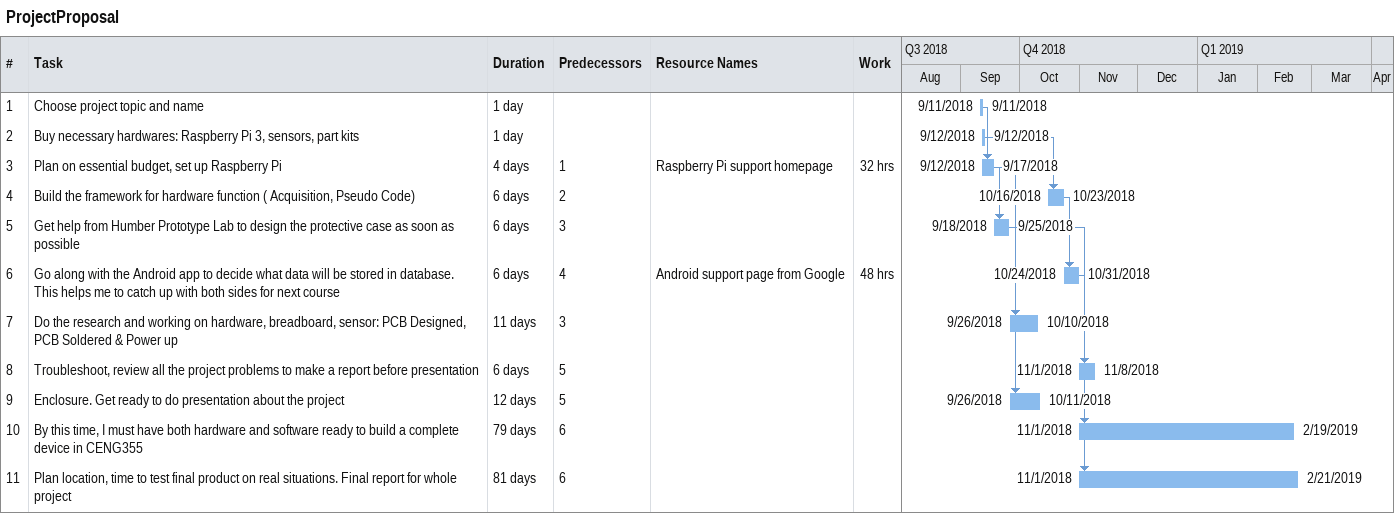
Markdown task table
ProjectProposal

| ID | Task | Duration | Start | Finish | Predecessors | Resources | Work (h) |
|---|---|---|---|---|---|---|---|
| 1 | Choose project topic and name | 1d | 2018-09-11 | 2018-09-11 |  |  |  |
| 2 | Buy necessary hardwares: Raspberry Pi 3, sensors, part kits | 1d | 2018-09-12 | 2018-09-12 |  |  |  |
| 3 | Plan on essential budget, set up Raspberry Pi | 4d | 2018-09-12 | 2018-09-17 | 1 | Raspberry Pi support homepage | 32 |
| 4 | Build the framework for hardware function ( Acquisition, Pseudo Code) | 6d | 2018-10-16 | 2018-10-23 | 2 |  |  |
| 5 | Get help from Humber Prototype Lab to design the protective case as soon as possible | 6d | 2018-09-18 | 2018-09-25 | 3 |  |  |
| 6 | Go along with the Android app to decide what data will be stored in database. This helps me to catch up with both sides for next course | 6d | 2018-10-24 | 2018-10-31 | 4 | Android support page from Google | 48 |
| 7 | Do the research and working on hardware, breadboard, sensor: PCB Designed, PCB Soldered & Power up | 11d | 2018-09-26 | 2018-10-10 | 3 |  |  |
| 8 | Troubleshoot, review all the project problems to make a report before presentation | 6d | 2018-11-01 | 2018-11-08 | 5 |  |  |
| 9 | Enclosure. Get ready to do presentation about the project | 12d | 2018-09-26 | 2018-10-11 | 5 |  |  |
| 10 | By this time, I must have both hardware and software ready to build a complete device in CENG355 | 79d | 2018-11-01 | 2019-02-19 | 6 |  |  |
| 11 | Plan location, time to test final product on real situations. Final report for whole project | 81d | 2018-11-01 | 2019-02-21 | 6 |  |  |
